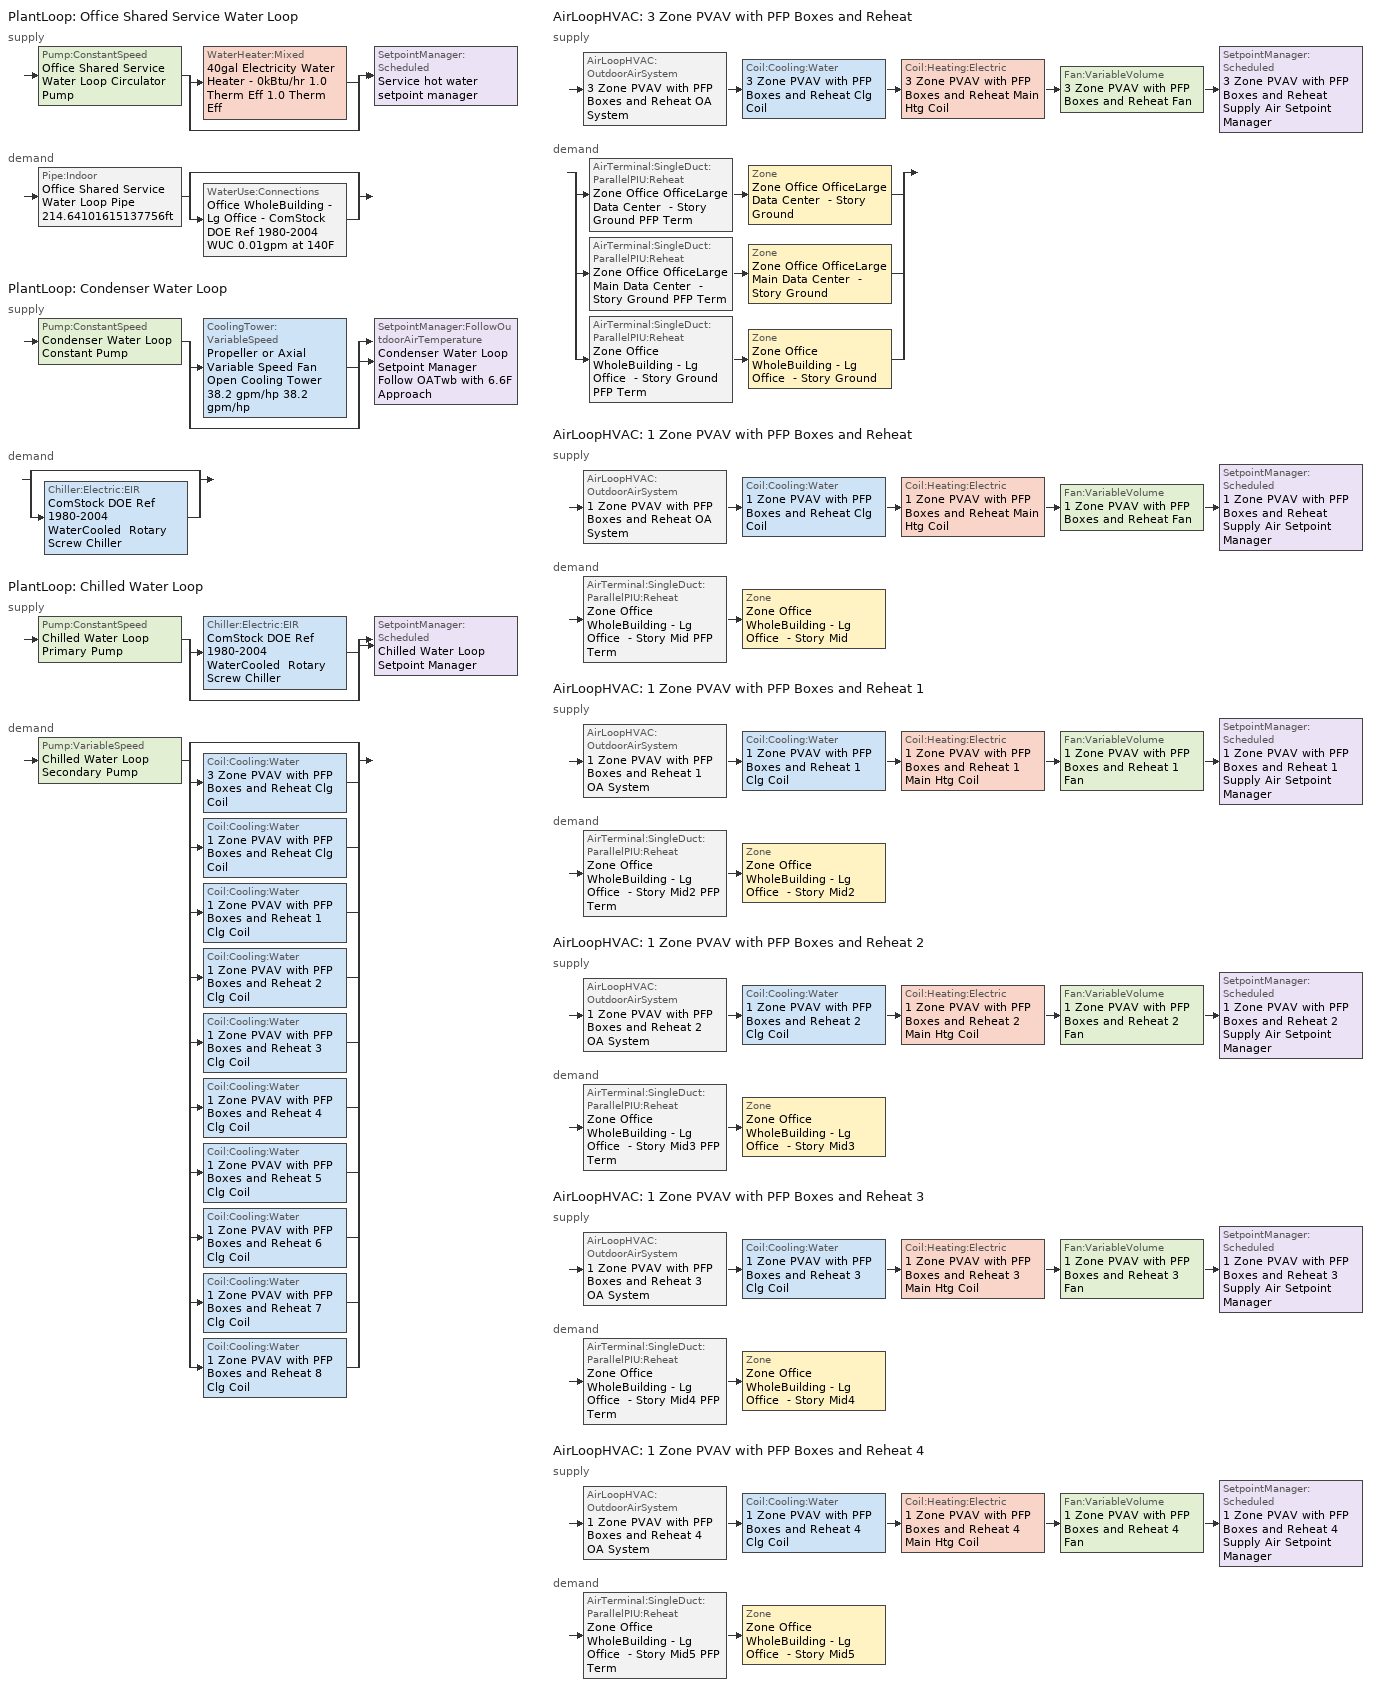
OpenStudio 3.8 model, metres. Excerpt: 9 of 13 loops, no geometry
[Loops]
PlantLoop 'Office Shared Service Water Loop'
 supply: Pump:ConstantSpeed 'Office Shared Service Water Loop Circulator Pump' > split
  | WaterHeater:Mixed '40gal Electricity Water Heater - 0kBtu/hr 1.0 Therm Eff 1.0 Therm Eff'
  | bypass
  join > SetpointManager:Scheduled 'Service hot water setpoint manager'
 demand: Pipe:Indoor 'Office Shared Service Water Loop Pipe 214.64101615137756ft' > split
  | bypass
  | WaterUse:Connections 'Office WholeBuilding - Lg Office - ComStock DOE Ref 1980-2004 WUC 0.01gpm at 140F'
PlantLoop 'Condenser Water Loop'
 supply: Pump:ConstantSpeed 'Condenser Water Loop Constant Pump' > split
  | CoolingTower:VariableSpeed 'Propeller or Axial Variable Speed Fan Open Cooling Tower 38.2 gpm/hp 38.2 gpm/hp'
  | bypass
  join > SetpointManager:FollowOutdoorAirTemperature 'Condenser Water Loop Setpoint Manager Follow OATwb with 6.6F Approach'
 demand: split
  | bypass
  | Chiller:Electric:EIR 'ComStock DOE Ref 1980-2004 WaterCooled  Rotary Screw Chiller 0 15tons 0.9kW/ton 16tons 0.8kW/ton'
PlantLoop 'Chilled Water Loop'
 supply: Pump:ConstantSpeed 'Chilled Water Loop Primary Pump' > split
  | Chiller:Electric:EIR 'ComStock DOE Ref 1980-2004 WaterCooled  Rotary Screw Chiller 0 15tons 0.9kW/ton 16tons 0.8kW/ton'
  | bypass
  join > SetpointManager:Scheduled 'Chilled Water Loop Setpoint Manager'
 demand: Pump:VariableSpeed 'Chilled Water Loop Secondary Pump' > split
  | bypass
  | Coil:Cooling:Water '3 Zone PVAV with PFP Boxes and Reheat Clg Coil'
  | Coil:Cooling:Water '1 Zone PVAV with PFP Boxes and Reheat Clg Coil'
  | Coil:Cooling:Water '1 Zone PVAV with PFP Boxes and Reheat 1 Clg Coil'
  | Coil:Cooling:Water '1 Zone PVAV with PFP Boxes and Reheat 2 Clg Coil'
  | Coil:Cooling:Water '1 Zone PVAV with PFP Boxes and Reheat 3 Clg Coil'
  | Coil:Cooling:Water '1 Zone PVAV with PFP Boxes and Reheat 4 Clg Coil'
  | Coil:Cooling:Water '1 Zone PVAV with PFP Boxes and Reheat 5 Clg Coil'
  | Coil:Cooling:Water '1 Zone PVAV with PFP Boxes and Reheat 6 Clg Coil'
  | Coil:Cooling:Water '1 Zone PVAV with PFP Boxes and Reheat 7 Clg Coil'
  | Coil:Cooling:Water '1 Zone PVAV with PFP Boxes and Reheat 8 Clg Coil'
AirLoopHVAC '3 Zone PVAV with PFP Boxes and Reheat'
 supply: AirLoopHVAC:OutdoorAirSystem '3 Zone PVAV with PFP Boxes and Reheat OA System' > Coil:Cooling:Water '3 Zone PVAV with PFP Boxes and Reheat Clg Coil' > Coil:Heating:Electric '3 Zone PVAV with PFP Boxes and Reheat Main Htg Coil' > Fan:VariableVolume '3 Zone PVAV with PFP Boxes and Reheat Fan' > SetpointManager:Scheduled '3 Zone PVAV with PFP Boxes and Reheat Supply Air Setpoint Manager'
 demand: split
  | AirTerminal:SingleDuct:ParallelPIU:Reheat 'Zone Office OfficeLarge Data Center  - Story Ground PFP Term' > Zone 'Zone Office OfficeLarge Data Center  - Story Ground'
  | AirTerminal:SingleDuct:ParallelPIU:Reheat 'Zone Office OfficeLarge Main Data Center  - Story Ground PFP Term' > Zone 'Zone Office OfficeLarge Main Data Center  - Story Ground'
  | AirTerminal:SingleDuct:ParallelPIU:Reheat 'Zone Office WholeBuilding - Lg Office  - Story Ground PFP Term' > Zone 'Zone Office WholeBuilding - Lg Office  - Story Ground'
AirLoopHVAC '1 Zone PVAV with PFP Boxes and Reheat'
 supply: AirLoopHVAC:OutdoorAirSystem '1 Zone PVAV with PFP Boxes and Reheat OA System' > Coil:Cooling:Water '1 Zone PVAV with PFP Boxes and Reheat Clg Coil' > Coil:Heating:Electric '1 Zone PVAV with PFP Boxes and Reheat Main Htg Coil' > Fan:VariableVolume '1 Zone PVAV with PFP Boxes and Reheat Fan' > SetpointManager:Scheduled '1 Zone PVAV with PFP Boxes and Reheat Supply Air Setpoint Manager'
 demand: AirTerminal:SingleDuct:ParallelPIU:Reheat 'Zone Office WholeBuilding - Lg Office  - Story Mid PFP Term' > Zone 'Zone Office WholeBuilding - Lg Office  - Story Mid'
AirLoopHVAC '1 Zone PVAV with PFP Boxes and Reheat 1'
 supply: AirLoopHVAC:OutdoorAirSystem '1 Zone PVAV with PFP Boxes and Reheat 1 OA System' > Coil:Cooling:Water '1 Zone PVAV with PFP Boxes and Reheat 1 Clg Coil' > Coil:Heating:Electric '1 Zone PVAV with PFP Boxes and Reheat 1 Main Htg Coil' > Fan:VariableVolume '1 Zone PVAV with PFP Boxes and Reheat 1 Fan' > SetpointManager:Scheduled '1 Zone PVAV with PFP Boxes and Reheat 1 Supply Air Setpoint Manager'
 demand: AirTerminal:SingleDuct:ParallelPIU:Reheat 'Zone Office WholeBuilding - Lg Office  - Story Mid2 PFP Term' > Zone 'Zone Office WholeBuilding - Lg Office  - Story Mid2'
AirLoopHVAC '1 Zone PVAV with PFP Boxes and Reheat 2'
 supply: AirLoopHVAC:OutdoorAirSystem '1 Zone PVAV with PFP Boxes and Reheat 2 OA System' > Coil:Cooling:Water '1 Zone PVAV with PFP Boxes and Reheat 2 Clg Coil' > Coil:Heating:Electric '1 Zone PVAV with PFP Boxes and Reheat 2 Main Htg Coil' > Fan:VariableVolume '1 Zone PVAV with PFP Boxes and Reheat 2 Fan' > SetpointManager:Scheduled '1 Zone PVAV with PFP Boxes and Reheat 2 Supply Air Setpoint Manager'
 demand: AirTerminal:SingleDuct:ParallelPIU:Reheat 'Zone Office WholeBuilding - Lg Office  - Story Mid3 PFP Term' > Zone 'Zone Office WholeBuilding - Lg Office  - Story Mid3'
AirLoopHVAC '1 Zone PVAV with PFP Boxes and Reheat 3'
 supply: AirLoopHVAC:OutdoorAirSystem '1 Zone PVAV with PFP Boxes and Reheat 3 OA System' > Coil:Cooling:Water '1 Zone PVAV with PFP Boxes and Reheat 3 Clg Coil' > Coil:Heating:Electric '1 Zone PVAV with PFP Boxes and Reheat 3 Main Htg Coil' > Fan:VariableVolume '1 Zone PVAV with PFP Boxes and Reheat 3 Fan' > SetpointManager:Scheduled '1 Zone PVAV with PFP Boxes and Reheat 3 Supply Air Setpoint Manager'
 demand: AirTerminal:SingleDuct:ParallelPIU:Reheat 'Zone Office WholeBuilding - Lg Office  - Story Mid4 PFP Term' > Zone 'Zone Office WholeBuilding - Lg Office  - Story Mid4'
AirLoopHVAC '1 Zone PVAV with PFP Boxes and Reheat 4'
 supply: AirLoopHVAC:OutdoorAirSystem '1 Zone PVAV with PFP Boxes and Reheat 4 OA System' > Coil:Cooling:Water '1 Zone PVAV with PFP Boxes and Reheat 4 Clg Coil' > Coil:Heating:Electric '1 Zone PVAV with PFP Boxes and Reheat 4 Main Htg Coil' > Fan:VariableVolume '1 Zone PVAV with PFP Boxes and Reheat 4 Fan' > SetpointManager:Scheduled '1 Zone PVAV with PFP Boxes and Reheat 4 Supply Air Setpoint Manager'
 demand: AirTerminal:SingleDuct:ParallelPIU:Reheat 'Zone Office WholeBuilding - Lg Office  - Story Mid5 PFP Term' > Zone 'Zone Office WholeBuilding - Lg Office  - Story Mid5'
[SizingPeriod:DesignDay] Barometric Pressure {Pa}=99654; Wind Speed {m/s}=2.8; Wind Direction {deg}=170; Rain Indicator=No; Snow Indicator=No; Day of Month=21; Day Type=SummerDesignDay; Daylight Saving Time Indicator=No; Humidity Condition Type=Wetbulb; Dry-Bulb Temperature Range Modifier Type=DefaultMultipliers; Solar Model Indicator=ASHRAETau
Name | Maximum Dry-Bulb Temperature {C} | Daily Dry-Bulb Temperature Range {deltaC} | Month | Wetbulb or DewPoint at Maximum Dry-Bulb {C} | ASHRAE Clear Sky Optical Depth for Beam Irradiance | ASHRAE Clear Sky Optical Depth for Diffuse Irradiance
Centreville October .4% Condns DB=>MCWB 1 | 30.7 | 12 | 10 | 21.9 | 0.363 | 2.511
Centreville September .4% Condns DB=>MCWB 1 | 33.9 | 10.4 | 9 | 23.7 | 0.393 | 2.421
[Construction]
Copper pipe 0.75in type L with 0.5in fiberglass batt: Fiberglass batt 0.5in, Copper pipe 0.75in type L
[Material] Roughness=Smooth; Thermal Absorptance=0.9; Solar Absorptance=0.7; Visible Absorptance=0.7
Name | Thickness {m} | Conductivity {W/m-K} | Density {kg/m3} | Specific Heat {J/kg-K}
Copper pipe 0.75in type L | 0.001143 | 386 | 8906.27 | 385.1856
Fiberglass batt 0.5in | 0.0127 | 0.0663448 | 11.2129 | 837.36
[Sizing:Zone] Zone Cooling Design Supply Air Temperature Input Method=SupplyAirTemperature; Zone Cooling Design Supply Air Temperature {C}=12.7778; Zone Cooling Design Supply Air Temperature Difference {deltaC}=11.11; Zone Heating Design Supply Air Temperature Input Method=SupplyAirTemperature; Zone Heating Design Supply Air Temperature {C}=40; Zone Heating Design Supply Air Temperature Difference {deltaC}=11.11; Zone Cooling Design Supply Air Humidity Ratio {kg-H2O/kg-air}=0.0085; Zone Heating Design Supply Air Humidity Ratio {kg-H2O/kg-air}=0.008; Cooling Design Air Flow Method=DesignDay; Heating Design Air Flow Method=DesignDay; Account for Dedicated Outdoor Air System=No; Dedicated Outdoor Air System Control Strategy=NeutralSupplyAir; Dedicated Outdoor Air Low Setpoint Temperature for Design {C}=autosize; Dedicated Outdoor Air High Setpoint Temperature for Design {C}=autosize; Zone Load Sizing Method=Sensible Load Only No Latent Load; Zone Latent Cooling Design Supply Air Humidity Ratio Input Method=HumidityRatioDifference; Zone Cooling Design Supply Air Humidity Ratio Difference {kgWater/kgDryAir}=0.005; Zone Latent Heating Design Supply Air Humidity Ratio Input Method=HumidityRatioDifference; Zone Humidification Design Supply Air Humidity Ratio Difference {kgWater/kgDryAir}=0.005
Zone Office WholeBuilding - Lg Office  - Story Ground; Zone Office OfficeLarge Data Center  - Story Ground; Zone Office OfficeLarge Main Data Center  - Story Ground; Zone Office WholeBuilding - Lg Office  - Story Mid; Zone Office WholeBuilding - Lg Office  - Story Mid2; Zone Office WholeBuilding - Lg Office  - Story Mid3; Zone Office WholeBuilding - Lg Office  - Story Mid4; Zone Office WholeBuilding - Lg Office  - Story Mid5
[Zone equipment]
Zone Office WholeBuilding - Lg Office  - Story Ground: Zone Office WholeBuilding - Lg Office  - Story Ground PFP Term
Zone Office OfficeLarge Data Center  - Story Ground: Zone Office OfficeLarge Data Center  - Story Ground PFP Term
Zone Office OfficeLarge Main Data Center  - Story Ground: Zone Office OfficeLarge Main Data Center  - Story Ground PFP Term
Zone Office WholeBuilding - Lg Office  - Story Mid: Zone Office WholeBuilding - Lg Office  - Story Mid PFP Term
Zone Office WholeBuilding - Lg Office  - Story Mid2: Zone Office WholeBuilding - Lg Office  - Story Mid2 PFP Term
Zone Office WholeBuilding - Lg Office  - Story Mid3: Zone Office WholeBuilding - Lg Office  - Story Mid3 PFP Term
Zone Office WholeBuilding - Lg Office  - Story Mid4: Zone Office WholeBuilding - Lg Office  - Story Mid4 PFP Term
Zone Office WholeBuilding - Lg Office  - Story Mid5: Zone Office WholeBuilding - Lg Office  - Story Mid5 PFP Term
[WaterUse:Connections]
Office WholeBuilding - Lg Office - ComStock DOE Ref 1980-2004 WUC 0.01gpm at 140F: Drain Water Heat Exchanger Type=None; Drain Water Heat Exchanger Destination=Plant; Water Use Equipment Name 1=Office WholeBuilding - Lg Office - ComStock DOE Ref 1980-2004 Service Water Use 0.01gpm at 140F
[WaterUse:Equipment:Definition]
Office WholeBuilding - Lg Office - ComStock DOE Ref 1980-2004 Service Water Use Def 0.01gpm: Peak Flow Rate {m3/s}=3.93655e-07; Target Temperature Schedule=Mixed Water At Faucet Temp - 140F; Sensible Fraction Schedule=Fraction Sensible - 0.2; Latent Fraction Schedule=Fraction Latent - 0.05
[WaterUse:Equipment]
Office WholeBuilding - Lg Office - ComStock DOE Ref 1980-2004 Service Water Use 0.01gpm at 140F: Water Use Equipment Definition=Office WholeBuilding - Lg Office - ComStock DOE Ref 1980-2004 Service Water Use Def 0.01gpm; Flow Rate Fraction Schedule=OfficeLarge BLDG_SWH_SCH
[PlantLoop] Glycol Concentration=0; Load Distribution Scheme=Optimal
Name | Maximum Loop Temperature {C} | Minimum Loop Temperature {C} | Maximum Loop Flow Rate {m3/s} | Plant Loop Volume {m3} | Common Pipe Simulation
Office Shared Service Water Loop | 60 | 10 | 3.93655e-07 | 4.72386e-05
Condenser Water Loop | 80 | 5 | 0.00331588 | 0.397905
Chilled Water Loop | 40 | 1 | 0.00232663 | 0.279196 | CommonPipe
[Sizing:Plant]
Name | Loop Type | Design Loop Exit Temperature {C} | Loop Design Temperature Difference {deltaC} | Sizing Option | Zone Timesteps in Averaging Window | Coincident Sizing Factor Mode
Office Shared Service Water Loop | Heating | 60 | 5 | NonCoincident | 1 | None
Condenser Water Loop | Condenser | 29.4444 | 5.55556 | Coincident | 6 | GlobalCoolingSizingFactor
Chilled Water Loop | Cooling | 6.66667 | 5.61111 | NonCoincident | 1 | None
[SetpointManager:Scheduled] Control Variable=Temperature
Name | Schedule | Setpoint Node or NodeList
Service hot water setpoint manager | Service Water Loop Temp - 140F | Office Shared Service Water Loop Supply Outlet Node
Chilled Water Loop Setpoint Manager | Chilled Water Loop Temp - 44F | Chilled Water Loop Supply Outlet Node
3 Zone PVAV with PFP Boxes and Reheat Supply Air Setpoint Manager | Supply Air Temp - 55.0F | 3 Zone PVAV with PFP Boxes and Reheat Supply Outlet Node
1 Zone PVAV with PFP Boxes and Reheat Supply Air Setpoint Manager | Supply Air Temp - 55.0F | 1 Zone PVAV with PFP Boxes and Reheat Supply Outlet Node
1 Zone PVAV with PFP Boxes and Reheat 1 Supply Air Setpoint Manager | Supply Air Temp - 55.0F | 1 Zone PVAV with PFP Boxes and Reheat 1 Supply Outlet Node
1 Zone PVAV with PFP Boxes and Reheat 2 Supply Air Setpoint Manager | Supply Air Temp - 55.0F | 1 Zone PVAV with PFP Boxes and Reheat 2 Supply Outlet Node
1 Zone PVAV with PFP Boxes and Reheat 3 Supply Air Setpoint Manager | Supply Air Temp - 55.0F | 1 Zone PVAV with PFP Boxes and Reheat 3 Supply Outlet Node
1 Zone PVAV with PFP Boxes and Reheat 4 Supply Air Setpoint Manager | Supply Air Temp - 55.0F | 1 Zone PVAV with PFP Boxes and Reheat 4 Supply Outlet Node
[Pump:ConstantSpeed] Motor Efficiency=0.825; Fraction of Motor Inefficiencies to Fluid Stream=0; Pump Control Type=Intermittent; Design Power Sizing Method=PowerPerFlowPerPressure; Design Electric Power per Unit Flow Rate {W/(m3/s)}=348701.1; Design Shaft Power per Unit Flow Rate per Unit Head {W-s/m3-Pa}=1.28205
Name | Rated Flow Rate {m3/s} | Rated Pump Head {Pa} | Rated Power Consumption {W}
Office Shared Service Water Loop Circulator Pump | 3.93655e-07 | 29890.7 | 0.0182853
Condenser Water Loop Constant Pump | 0.00331588 | 148557 | 765.494
Chilled Water Loop Primary Pump | 0.00232663 | 44836 | 162.108
[WaterHeater:Mixed]
40gal Electricity Water Heater - 0kBtu/hr 1.0 Therm Eff 1.0 Therm Eff: Tank Volume {m3}=0.151416; Setpoint Temperature Schedule=Service Water Loop Temp - 140F; Deadband Temperature Difference {deltaC}=2; Maximum Temperature Limit {C}=60; Heater Control Type=Cycle; Heater Maximum Capacity {W}=65.6663; Heater Fuel Type=Electricity; Heater Thermal Efficiency=1; Off Cycle Parasitic Fuel Consumption Rate {W}=0; Off Cycle Parasitic Fuel Type=Electricity; Off Cycle Parasitic Heat Fraction to Tank=0; On Cycle Parasitic Fuel Consumption Rate {W}=0; On Cycle Parasitic Fuel Type=Electricity; On Cycle Parasitic Heat Fraction to Tank=0; Ambient Temperature Indicator=Schedule; Ambient Temperature Schedule=Water Heater Ambient Temp Schedule - 70.0f; Off Cycle Loss Coefficient to Ambient Temperature {W/K}=1.87331; On Cycle Loss Coefficient to Ambient Temperature {W/K}=1.87331; Use Side Effectiveness=1; Source Side Effectiveness=1; Use Side Design Flow Rate {m3/s}=autosize; Source Side Design Flow Rate {m3/s}=autosize; Indirect Water Heating Recovery Time {hr}=1.5; Source Side Flow Control Mode=IndirectHeatPrimarySetpoint
[WaterHeater:Sizing]
40gal Electricity Water Heater - 0kBtu/hr 1.0 Therm Eff 1.0 Therm Eff: Design Mode=PeakDraw; Time Storage Can Meet Peak Draw {hr}=0.538503; Time for Tank Recovery {hr}=0; Nominal Tank Volume for Autosizing Plant Connections {m3}=1
[Pipe:Indoor]
Office Shared Service Water Loop Pipe 214.64101615137756ft: Construction=Copper pipe 0.75in type L with 0.5in fiberglass batt; Environment Type=Schedule; Ambient Temperature Schedule=Office Shared Service Water Loop Piping Air Temp - 70F; Ambient Air Velocity Schedule=Office Shared Service Water Loop Piping Air Velocity - 0.67mph; Pipe Inside Diameter {m}=0.019939; Pipe Length {m}=65.4226
[SetpointManager:FollowOutdoorAirTemperature]
Condenser Water Loop Setpoint Manager Follow OATwb with 6.6F Approach: Control Variable=Temperature; Reference Temperature Type=OutdoorAirWetBulb; Offset Temperature Difference {deltaC}=3.64444; Maximum Setpoint Temperature {C}=29.4444; Minimum Setpoint Temperature {C}=21.1111; Setpoint Node or NodeList=Condenser Water Loop Supply Outlet Node
[CoolingTower:VariableSpeed]
Propeller or Axial Variable Speed Fan Open Cooling Tower 38.2 gpm/hp 38.2 gpm/hp: Model Type=CoolToolsCrossFlow; Design Inlet Air Wet-Bulb Temperature {C}=25.8; Design Approach Temperature {deltaC}=3.64444; Design Range Temperature {deltaC}=5.55556; Design Water Flow Rate {m3/s}=0.00331588; Design Air Flow Rate {m3/s}=3.10272; Design Fan Power {W}=1159.59; Fan Power Ratio Function of Air Flow Rate Ratio Curve=VSD-TWR-FAN-FPLR; Minimum Air Flow Rate Ratio=0.2; Fraction of Tower Capacity in Free Convection Regime=0.125; Basin Heater Capacity {W/K}=0; Basin Heater Setpoint Temperature {C}=2; Evaporation Loss Mode=SaturatedExit; Evaporation Loss Factor {percent/K}=0.2; Drift Loss Percent {percent}=0.008; Blowdown Calculation Mode=ConcentrationRatio; Blowdown Concentration Ratio=3; Number of Cells=1; Sizing Factor=1
[Pump:VariableSpeed]
Chilled Water Loop Secondary Pump: Rated Flow Rate {m3/s}=0.00232663; Rated Pump Head {Pa}=134508; Rated Power Consumption {W}=486.325; Motor Efficiency=0.825; Fraction of Motor Inefficiencies to Fluid Stream=0; Coefficient 1 of the Part Load Performance Curve=0; Coefficient 2 of the Part Load Performance Curve=0.5726; Coefficient 3 of the Part Load Performance Curve=-0.301; Coefficient 4 of the Part Load Performance Curve=0.7347; Pump Control Type=Intermittent; Skin Loss Radiative Fraction=0.5; Design Power Sizing Method=PowerPerFlowPerPressure; Design Electric Power per Unit Flow Rate {W/(m3/s)}=348701.1; Design Shaft Power per Unit Flow Rate per Unit Head {W-s/m3-Pa}=1.28205; Design Minimum Flow Rate Fraction=0
[Chiller:Electric:EIR]
ComStock DOE Ref 1980-2004 WaterCooled  Rotary Screw Chiller 0 15tons 0.9kW/ton 16tons 0.8kW/ton: Reference Capacity {W}=54798.3; Reference COP {W/W}=4.50897; Reference Leaving Chilled Water Temperature {C}=6.66667; Reference Entering Condenser Fluid Temperature {C}=35; Reference Chilled Water Flow Rate {m3/s}=0.00232663; Reference Condenser Fluid Flow Rate {m3/s}=0.00288337; Cooling Capacity Function of Temperature Curve=WaterCooled_PositiveDisplacement_Chiller_LT150_2010_PathA_CAPFT; Electric Input to Cooling Output Ratio Function of Temperature Curve=WaterCooled_PositiveDisplacement_Chiller_LT150_2010_PathA_EIRFT; Electric Input to Cooling Output Ratio Function of Part Load Ratio Curve=ChlrWtrPosDispPathAAllEIRRatio_fQRatio; Minimum Part Load Ratio=0.15; Maximum Part Load Ratio=1; Optimum Part Load Ratio=1; Minimum Unloading Ratio=0.25; Condenser Type=WaterCooled; Leaving Chilled Water Lower Temperature Limit {C}=2.22222; Chiller Flow Mode=ConstantFlow; Design Heat Recovery Water Flow Rate {m3/s}=Autosize; Sizing Factor=1; Basin Heater Capacity {W/K}=0; Basin Heater Setpoint Temperature {C}=10; Condenser Heat Recovery Relative Capacity Fraction=1
[AirLoopHVAC] Design Return Air Flow Fraction of Supply Air Flow=1
Name | Availability Schedule | Design Supply Air Flow Rate {m3/s}
3 Zone PVAV with PFP Boxes and Reheat | 3 Zone PVAV with PFP Boxes and Reheat_constant_night_fan_schedule | 0.405985
1 Zone PVAV with PFP Boxes and Reheat | 1 Zone PVAV with PFP Boxes and Reheat_constant_night_fan_schedule | 0.29687
1 Zone PVAV with PFP Boxes and Reheat 1 | 1 Zone PVAV with PFP Boxes and Reheat 1_constant_night_fan_schedule | 0.296806
1 Zone PVAV with PFP Boxes and Reheat 2 | 1 Zone PVAV with PFP Boxes and Reheat 2_constant_night_fan_schedule | 0.297068
1 Zone PVAV with PFP Boxes and Reheat 3 | 1 Zone PVAV with PFP Boxes and Reheat 3_constant_night_fan_schedule | 0.297474
1 Zone PVAV with PFP Boxes and Reheat 4 | 1 Zone PVAV with PFP Boxes and Reheat 4_constant_night_fan_schedule | 0.297956
[Sizing:System] Type of Load to Size On=Sensible; Central Heating Maximum System Air Flow Ratio=0.3; Preheat Design Temperature {C}=7.22222; Preheat Design Humidity Ratio {kg-H2O/kg-Air}=0.008; Precool Design Temperature {C}=12.7778; Precool Design Humidity Ratio {kg-H2O/kg-Air}=0.008; Central Cooling Design Supply Air Temperature {C}=12.7778; Central Heating Design Supply Air Temperature {C}=12.7778; Sizing Option=Coincident; 100% Outdoor Air in Cooling=No; 100% Outdoor Air in Heating=No; Central Cooling Design Supply Air Humidity Ratio {kg-H2O/kg-Air}=0.0085; Central Heating Design Supply Air Humidity Ratio {kg-H2O/kg-Air}=0.008; Cooling Design Air Flow Method=DesignDay; Heating Design Air Flow Method=DesignDay; System Outdoor Air Method=ZoneSum; Zone Maximum Outdoor Air Fraction=1; Cooling Supply Air Flow Rate Per Floor Area {m3/s-m2}=0.00996765; Cooling Fraction of Autosized Cooling Supply Air Flow Rate=1; Cooling Supply Air Flow Rate Per Unit Cooling Capacity {m3/s-W}=3.94755e-05; Heating Supply Air Flow Rate Per Floor Area {m3/s-m2}=0.00996765; Heating Fraction of Autosized Heating Supply Air Flow Rate=1; Heating Fraction of Autosized Cooling Supply Air Flow Rate=1; Heating Supply Air Flow Rate Per Unit Heating Capacity {m3/s-W}=3.15882e-05; Cooling Design Capacity Method=CoolingDesignCapacity; Cooling Design Capacity Per Floor Area {W/m2}=234.7; Fraction of Autosized Cooling Design Capacity=1; Heating Design Capacity Method=HeatingDesignCapacity; Heating Design Capacity {W}=0; Heating Design Capacity Per Floor Area {W/m2}=157; Fraction of Autosized Heating Design Capacity=1; Central Cooling Capacity Control Method=OnOff; Occupant Diversity=1
Name | Design Outdoor Air Flow Rate {m3/s} | Cooling Design Capacity {W}
3 Zone PVAV with PFP Boxes and Reheat | 0.405985 | 6099.9
1 Zone PVAV with PFP Boxes and Reheat | 0.29687 | 3915.61
1 Zone PVAV with PFP Boxes and Reheat 1 | 0.296806 | 3914.67
1 Zone PVAV with PFP Boxes and Reheat 2 | 0.297068 | 3917.85
1 Zone PVAV with PFP Boxes and Reheat 3 | 0.297474 | 3922.85
1 Zone PVAV with PFP Boxes and Reheat 4 | 0.297956 | 3928.81
[Fan:VariableVolume] Availability Schedule=Always On Discrete; Fan Total Efficiency=0.53625; Pressure Rise {Pa}=996.356; Fan Power Minimum Flow Rate Input Method=Fraction; Fan Power Minimum Air Flow Rate {m3/s}=0; Motor Efficiency=0.825; Motor In Airstream Fraction=1; Fan Power Coefficient 5=0
Name | Maximum Flow Rate {m3/s} | Fan Power Minimum Flow Fraction | Fan Power Coefficient 1 | Fan Power Coefficient 2 | Fan Power Coefficient 3 | Fan Power Coefficient 4
3 Zone PVAV with PFP Boxes and Reheat Fan | 0.405985 | 0.25 | 0.189848 | 0.31447 | 0.495682 | 0
1 Zone PVAV with PFP Boxes and Reheat Fan | 0.29687 | 0.1 | 0.027828 | 0.026583 | -0.087069 | 1.03092
1 Zone PVAV with PFP Boxes and Reheat 1 Fan | 0.296806 | 0.1 | 0.027828 | 0.026583 | -0.087069 | 1.03092
1 Zone PVAV with PFP Boxes and Reheat 2 Fan | 0.297068 | 0.1 | 0.027828 | 0.026583 | -0.087069 | 1.03092
1 Zone PVAV with PFP Boxes and Reheat 3 Fan | 0.297474 | 0.1 | 0.027828 | 0.026583 | -0.087069 | 1.03092
1 Zone PVAV with PFP Boxes and Reheat 4 Fan | 0.297956 | 0.1 | 0.027828 | 0.026583 | -0.087069 | 1.03092
[Coil:Heating:Electric] Availability Schedule=Always On Discrete; Efficiency=1
Name | Nominal Capacity {W}
3 Zone PVAV with PFP Boxes and Reheat Main Htg Coil | 1852.29
Zone Office OfficeLarge Data Center  - Story Ground Electric Reheat Coil; Zone Office OfficeLarge Main Data Center  - Story Ground Electric Reheat Coil | 0
Zone Office WholeBuilding - Lg Office  - Story Ground Electric Reheat Coil | 5783.51
1 Zone PVAV with PFP Boxes and Reheat Main Htg Coil | 1354.46
Zone Office WholeBuilding - Lg Office  - Story Mid Electric Reheat Coil | 8439.28
1 Zone PVAV with PFP Boxes and Reheat 1 Main Htg Coil | 1354.17
Zone Office WholeBuilding - Lg Office  - Story Mid2 Electric Reheat Coil | 8437.87
1 Zone PVAV with PFP Boxes and Reheat 2 Main Htg Coil | 1355.36
Zone Office WholeBuilding - Lg Office  - Story Mid3 Electric Reheat Coil | 8445.14
1 Zone PVAV with PFP Boxes and Reheat 3 Main Htg Coil | 1357.21
Zone Office WholeBuilding - Lg Office  - Story Mid4 Electric Reheat Coil | 8456.27
1 Zone PVAV with PFP Boxes and Reheat 4 Main Htg Coil | 1359.41
Zone Office WholeBuilding - Lg Office  - Story Mid5 Electric Reheat Coil | 8469.4
[Coil:Cooling:Water] Availability Schedule=Always On Discrete; Design Inlet Water Temperature {C}=6.66667; Design Outlet Air Humidity Ratio {kg-H2O/kg-air}=0.0085; Heat Exchanger Configuration=CrossFlow
Name | Design Water Flow Rate {m3/s} | Design Air Flow Rate {m3/s} | Design Inlet Air Temperature {C} | Design Outlet Air Temperature {C} | Design Inlet Air Humidity Ratio {kg-H2O/kg-air}
3 Zone PVAV with PFP Boxes and Reheat Clg Coil | 0.000311391 | 0.405985 | 25.408 | 11.2417 | 0.0088112
1 Zone PVAV with PFP Boxes and Reheat Clg Coil | 0.000214661 | 0.29687 | 23.8596 | 11.2425 | 0.00908965
1 Zone PVAV with PFP Boxes and Reheat 1 Clg Coil | 0.000216372 | 0.296806 | 23.8593 | 11.2426 | 0.00913606
1 Zone PVAV with PFP Boxes and Reheat 2 Clg Coil | 0.000218034 | 0.297068 | 23.8585 | 11.2427 | 0.00917511
1 Zone PVAV with PFP Boxes and Reheat 3 Clg Coil | 0.000219628 | 0.297474 | 23.8575 | 11.2428 | 0.00920958
1 Zone PVAV with PFP Boxes and Reheat 4 Clg Coil | 0.000221157 | 0.297956 | 23.8564 | 11.2429 | 0.00924083
1 Zone PVAV with PFP Boxes and Reheat 5 Clg Coil | 0.000222626 | 0.298479 | 23.8553 | 11.243 | 0.00926961
1 Zone PVAV with PFP Boxes and Reheat 6 Clg Coil | 0.00022404 | 0.299025 | 23.8541 | 11.2431 | 0.00929642
1 Zone PVAV with PFP Boxes and Reheat 7 Clg Coil | 0.000225404 | 0.299581 | 23.8529 | 11.2431 | 0.00932162
1 Zone PVAV with PFP Boxes and Reheat 8 Clg Coil | 0.000253317 | 0.33441 | 23.8152 | 11.2433 | 0.00937671
[Controller:WaterCoil] Action=Reverse; Controller Convergence Tolerance {deltaC}=0.001; Minimum Actuated Flow {m3/s}=0
Name | Water Coil | Maximum Actuated Flow {m3/s}
3 Zone PVAV with PFP Boxes and Reheat Clg Coil Controller | 3 Zone PVAV with PFP Boxes and Reheat Clg Coil | 0.000311391
1 Zone PVAV with PFP Boxes and Reheat Clg Coil Controller | 1 Zone PVAV with PFP Boxes and Reheat Clg Coil | 0.000214661
1 Zone PVAV with PFP Boxes and Reheat 1 Clg Coil Controller | 1 Zone PVAV with PFP Boxes and Reheat 1 Clg Coil | 0.000216372
1 Zone PVAV with PFP Boxes and Reheat 2 Clg Coil Controller | 1 Zone PVAV with PFP Boxes and Reheat 2 Clg Coil | 0.000218034
1 Zone PVAV with PFP Boxes and Reheat 3 Clg Coil Controller | 1 Zone PVAV with PFP Boxes and Reheat 3 Clg Coil | 0.000219628
1 Zone PVAV with PFP Boxes and Reheat 4 Clg Coil Controller | 1 Zone PVAV with PFP Boxes and Reheat 4 Clg Coil | 0.000221157
1 Zone PVAV with PFP Boxes and Reheat 5 Clg Coil Controller | 1 Zone PVAV with PFP Boxes and Reheat 5 Clg Coil | 0.000222626
1 Zone PVAV with PFP Boxes and Reheat 6 Clg Coil Controller | 1 Zone PVAV with PFP Boxes and Reheat 6 Clg Coil | 0.00022404
1 Zone PVAV with PFP Boxes and Reheat 7 Clg Coil Controller | 1 Zone PVAV with PFP Boxes and Reheat 7 Clg Coil | 0.000225404
1 Zone PVAV with PFP Boxes and Reheat 8 Clg Coil Controller | 1 Zone PVAV with PFP Boxes and Reheat 8 Clg Coil | 0.000253317
[Controller:OutdoorAir] Economizer Control Type=NoEconomizer; Economizer Control Action Type=ModulateFlow; Economizer Maximum Limit Dry-Bulb Temperature {C}=12.7778; Economizer Maximum Limit Enthalpy {J/kg}=64000; Lockout Type=LockoutWithHeating; Minimum Limit Type=FixedMinimum; High Humidity Control=No; Heat Recovery Bypass Control Type=BypassWhenWithinEconomizerLimits; Economizer Operation Staging=InterlockedWithMechanicalCooling
Name | Minimum Outdoor Air Flow Rate {m3/s} | Maximum Outdoor Air Flow Rate {m3/s} | Minimum Outdoor Air Schedule | Controller Mechanical Ventilation
3 Zone PVAV with PFP Boxes and Reheat OA Controller | 0.0104348 | 0.405985 | 3 Zone PVAV with PFP Boxes and Reheat_night_ventcycle_schedule | 3 Zone PVAV with PFP Boxes and Reheat Vent Controller
1 Zone PVAV with PFP Boxes and Reheat OA Controller | 0.0141584 | 0.29687 | 1 Zone PVAV with PFP Boxes and Reheat_night_ventcycle_schedule | 1 Zone PVAV with PFP Boxes and Reheat Vent Controller
1 Zone PVAV with PFP Boxes and Reheat 1 OA Controller | 0.0141584 | 0.296806 | 1 Zone PVAV with PFP Boxes and Reheat 1_night_ventcycle_schedule | 1 Zone PVAV with PFP Boxes and Reheat 1 Vent Controller
1 Zone PVAV with PFP Boxes and Reheat 2 OA Controller | 0.0141584 | 0.297068 | 1 Zone PVAV with PFP Boxes and Reheat 2_night_ventcycle_schedule | 1 Zone PVAV with PFP Boxes and Reheat 2 Vent Controller
1 Zone PVAV with PFP Boxes and Reheat 3 OA Controller | 0.0141584 | 0.297474 | 1 Zone PVAV with PFP Boxes and Reheat 3_night_ventcycle_schedule | 1 Zone PVAV with PFP Boxes and Reheat 3 Vent Controller
1 Zone PVAV with PFP Boxes and Reheat 4 OA Controller | 0.0141584 | 0.297956 | 1 Zone PVAV with PFP Boxes and Reheat 4_night_ventcycle_schedule | 1 Zone PVAV with PFP Boxes and Reheat 4 Vent Controller
[Controller:MechanicalVentilation] Availability Schedule=Always On Discrete; System Outdoor Air Method=ZoneSum
3 Zone PVAV with PFP Boxes and Reheat Vent Controller; 1 Zone PVAV with PFP Boxes and Reheat Vent Controller; 1 Zone PVAV with PFP Boxes and Reheat 1 Vent Controller; 1 Zone PVAV with PFP Boxes and Reheat 2 Vent Controller; 1 Zone PVAV with PFP Boxes and Reheat 3 Vent Controller; 1 Zone PVAV with PFP Boxes and Reheat 4 Vent Controller
[AirLoopHVAC:OutdoorAirSystem]
Name | Controller
3 Zone PVAV with PFP Boxes and Reheat OA System | 3 Zone PVAV with PFP Boxes and Reheat OA Controller
1 Zone PVAV with PFP Boxes and Reheat OA System | 1 Zone PVAV with PFP Boxes and Reheat OA Controller
1 Zone PVAV with PFP Boxes and Reheat 1 OA System | 1 Zone PVAV with PFP Boxes and Reheat 1 OA Controller
1 Zone PVAV with PFP Boxes and Reheat 2 OA System | 1 Zone PVAV with PFP Boxes and Reheat 2 OA Controller
1 Zone PVAV with PFP Boxes and Reheat 3 OA System | 1 Zone PVAV with PFP Boxes and Reheat 3 OA Controller
1 Zone PVAV with PFP Boxes and Reheat 4 OA System | 1 Zone PVAV with PFP Boxes and Reheat 4 OA Controller
[AvailabilityManager:NightCycle] Applicability Schedule=Always On Discrete; Thermostat Tolerance {deltaC}=1; Cycling Run Time {s}=3600
Name | Control Type
Availability Manager Night Cycle 1 | CycleOnAny
Availability Manager Night Cycle 2; Availability Manager Night Cycle 3; Availability Manager Night Cycle 4; Availability Manager Night Cycle 5; Availability Manager Night Cycle 6; Availability Manager Night Cycle 7; Availability Manager Night Cycle 8; Availability Manager Night Cycle 9; Availability Manager Night Cycle 10 | CycleOnAnyCoolingOrHeatingZone
[Fan:ConstantVolume] Fan Total Efficiency=0.4675; Pressure Rise {Pa}=0; Motor Efficiency=0.85; Motor In Airstream Fraction=1
Name | Availability Schedule | Maximum Flow Rate {m3/s}
Zone Office OfficeLarge Data Center  - Story Ground PFP Term Fan | 3 Zone PVAV with PFP Boxes and Reheat_constant_night_fan_schedule | 0.0476411
Zone Office OfficeLarge Main Data Center  - Story Ground PFP Term Fan | 3 Zone PVAV with PFP Boxes and Reheat_constant_night_fan_schedule | 0.155851
Zone Office WholeBuilding - Lg Office  - Story Ground PFP Term Fan | 3 Zone PVAV with PFP Boxes and Reheat_constant_night_fan_schedule | 0.202547
Zone Office WholeBuilding - Lg Office  - Story Mid PFP Term Fan | 1 Zone PVAV with PFP Boxes and Reheat_constant_night_fan_schedule | 0.29687
Zone Office WholeBuilding - Lg Office  - Story Mid2 PFP Term Fan | 1 Zone PVAV with PFP Boxes and Reheat 1_constant_night_fan_schedule | 0.296806
Zone Office WholeBuilding - Lg Office  - Story Mid3 PFP Term Fan | 1 Zone PVAV with PFP Boxes and Reheat 2_constant_night_fan_schedule | 0.297068
Zone Office WholeBuilding - Lg Office  - Story Mid4 PFP Term Fan | 1 Zone PVAV with PFP Boxes and Reheat 3_constant_night_fan_schedule | 0.297474
Zone Office WholeBuilding - Lg Office  - Story Mid5 PFP Term Fan | 1 Zone PVAV with PFP Boxes and Reheat 4_constant_night_fan_schedule | 0.297956
[AirTerminal:SingleDuct:ParallelPIU:Reheat] Availability Schedule=Always On Discrete; Maximum Hot Water or Steam Flow Rate {m3/s}=Autosize; Minimum Hot Water or Steam Flow Rate {m3/s}=0; Convergence Tolerance=0.001
Name | Maximum Primary Air Flow Rate {m3/s} | Maximum Secondary Air Flow Rate {m3/s} | Minimum Primary Air Flow Fraction | Fan On Flow Fraction | Fan | Reheat Coil
Zone Office OfficeLarge Data Center  - Story Ground PFP Term | 0.0476411 | 0.0476411 | 0 | 0 | Zone Office OfficeLarge Data Center  - Story Ground PFP Term Fan | Zone Office OfficeLarge Data Center  - Story Ground Electric Reheat Coil
Zone Office OfficeLarge Main Data Center  - Story Ground PFP Term | 0.155851 | 0.155851 | 0 | 0 | Zone Office OfficeLarge Main Data Center  - Story Ground PFP Term Fan | Zone Office OfficeLarge Main Data Center  - Story Ground Electric Reheat Coil
Zone Office WholeBuilding - Lg Office  - Story Ground PFP Term | 0.202547 | 0.202547 | 0.0515178 | 0.0515178 | Zone Office WholeBuilding - Lg Office  - Story Ground PFP Term Fan | Zone Office WholeBuilding - Lg Office  - Story Ground Electric Reheat Coil
Zone Office WholeBuilding - Lg Office  - Story Mid PFP Term | 0.29687 | 0.29687 | 0.0476923 | 0.0476923 | Zone Office WholeBuilding - Lg Office  - Story Mid PFP Term Fan | Zone Office WholeBuilding - Lg Office  - Story Mid Electric Reheat Coil
Zone Office WholeBuilding - Lg Office  - Story Mid2 PFP Term | 0.296806 | 0.296806 | 0.0477026 | 0.0477026 | Zone Office WholeBuilding - Lg Office  - Story Mid2 PFP Term Fan | Zone Office WholeBuilding - Lg Office  - Story Mid2 Electric Reheat Coil
Zone Office WholeBuilding - Lg Office  - Story Mid3 PFP Term | 0.297068 | 0.297068 | 0.0476606 | 0.0476606 | Zone Office WholeBuilding - Lg Office  - Story Mid3 PFP Term Fan | Zone Office WholeBuilding - Lg Office  - Story Mid3 Electric Reheat Coil
Zone Office WholeBuilding - Lg Office  - Story Mid4 PFP Term | 0.297474 | 0.297474 | 0.0475955 | 0.0475955 | Zone Office WholeBuilding - Lg Office  - Story Mid4 PFP Term Fan | Zone Office WholeBuilding - Lg Office  - Story Mid4 Electric Reheat Coil
Zone Office WholeBuilding - Lg Office  - Story Mid5 PFP Term | 0.297956 | 0.297956 | 0.0475185 | 0.0475185 | Zone Office WholeBuilding - Lg Office  - Story Mid5 PFP Term Fan | Zone Office WholeBuilding - Lg Office  - Story Mid5 Electric Reheat Coil
[Schedule:Ruleset]
OfficeLarge BLDG_SWH_SCH: Default Day Schedule=OfficeLarge BLDG_SWH_SCH Default; Summer Design Day Schedule=OfficeLarge BLDG_SWH_SCH Summer Design Day; Winter Design Day Schedule=OfficeLarge BLDG_SWH_SCH Winter Design Day
Fraction Sensible - 0.2: Default Day Schedule=Fraction Sensible - 0.2 Default
Fraction Latent - 0.05: Default Day Schedule=Fraction Latent - 0.05 Default
Mixed Water At Faucet Temp - 140F: Default Day Schedule=Mixed Water At Faucet Temp - 140F Default
Service Water Loop Temp - 140F: Default Day Schedule=Service Water Loop Temp - 140F Default
Water Heater Ambient Temp Schedule - 70.0f: Default Day Schedule=Water Heater Ambient Temp Schedule - 70.0f Default
Office Shared Service Water Loop Piping Air Temp - 70F: Default Day Schedule=Office Shared Service Water Loop Piping Air Temp - 70F Default
Office Shared Service Water Loop Piping Air Velocity - 0.67mph: Default Day Schedule=Office Shared Service Water Loop Piping Air Velocity - 0.67mph Default
Chilled Water Loop Temp - 44F: Default Day Schedule=Chilled Water Loop Temp - 44F Default
Supply Air Temp - 55.0F: Default Day Schedule=Supply Air Temp - 55.0F Default
[Schedule:Day]
OfficeLarge BLDG_SWH_SCH Default: Average, 3, 45, 0.04, 4, 0, 0.0475, 4, 15, 0.055, 4, 30, 0.0625, 4, 45, 0.07, 5, 0, 0.0625, 5, 15, 0.055, 5, 30, 0.0475, 5, 45, 0.04, 6, 15, 0.04, 19, 45, 0.06, 20, 0, 0.0675, 20, 15, 0.075, 20, 30, 0.0825, 20, 45, 0.09, 21, 0, 0.0825, 21, 15, 0.075, 21, 30, 0.0675, 21, 45, 0.06, 22, 0, 0.055, 22, 15, 0.05, 22, 30, 0.045, 22, 45, 0.04, 24, 0, 0.04
OfficeLarge BLDG_SWH_SCH Summer Design Day: 6, 0, 0, 7, 0, 0.07, 8, 0, 0.19, 9, 0, 0.35, 10, 0, 0.38, 11, 0, 0.39, 12, 0, 0.47, 13, 0, 0.57, 14, 0, 0.54, 15, 0, 0.34, 16, 0, 0.33, 17, 0, 0.44, 18, 0, 0.26, 19, 0, 0.21, 20, 0, 0.15, 21, 0, 0.17, 22, 0, 0.08, 24, 0, 0.05
OfficeLarge BLDG_SWH_SCH SmrDsn|Wkdy Day: Average, 0, 15, 0.025, 0, 30, 0.01875, 0, 45, 0.0125, 1, 0, 0.00625, 1, 15, 0, 6, 15, 0, 6, 30, 0.0175, 6, 45, 0.035, 7, 0, 0.0525, 7, 15, 0.07, 7, 30, 0.1, 7, 45, 0.13, 8, 0, 0.16, 8, 15, 0.19, 8, 30, 0.23, 8, 45, 0.27, 9, 0, 0.31, 9, 15, 0.35, 9, 30, 0.3575, 9, 45, 0.365, 10, 0, 0.3725, 10, 15, 0.38, 10, 30, 0.3825, 10, 45, 0.385, 11, 0, 0.3875, 11, 15, 0.39, 11, 30, 0.416667, 11, 45, 0.443333, 12, 0, 0.47, 12, 15, 0.495, 12, 30, 0.52, 12, 45, 0.545, 13, 0, 0.57, 13, 15, 0.5625, 13, 30, 0.555, 13, 45, 0.5475, 14, 0, 0.54, 14, 15, 0.49, 14, 30, 0.44, 14, 45, 0.39, 15, 0, 0.34, 15, 15, 0.3375, 15, 30, 0.335, 15, 45, 0.3325, 16, 0, 0.33, 16, 15, 0.3575, 16, 30, 0.385, 16, 45, 0.4125, 17, 0, 0.44, 17, 15, 0.38, 17, 30, 0.32, 17, 45, 0.26, 18, 0, 0.2475, 18, 15, 0.235, 18, 30, 0.2225, 18, 45, 0.21, 19, 0, 0.195, 19, 15, 0.18, 19, 30, 0.165, 19, 45, 0.15, 20, 0, 0.155, 20, 15, 0.16, 20, 30, 0.165, 20, 45, 0.17, 21, 0, 0.1475, 21, 15, 0.125, 21, 30, 0.1025, 21, 45, 0.08, 22, 0, 0.0725, 22, 15, 0.065, 22, 30, 0.0575, 22, 45, 0.05, 23, 15, 0.05, 23, 30, 0.04375, 23, 45, 0.0375, 24, 0, 0.03125
OfficeLarge BLDG_SWH_SCH Winter Design Day: 6, 0, 0, 7, 0, 0.07, 8, 0, 0.11, 9, 0, 0.15, 10, 0, 0.21, 11, 0, 0.19, 12, 0, 0.23, 13, 0, 0.2, 14, 0, 0.19, 15, 0, 0.15, 16, 0, 0.13, 17, 0, 0.14, 21, 0, 0.07, 22, 0, 0.09, 24, 0, 0.05
OfficeLarge BLDG_SWH_SCH WntrDsn|Sat Day: Average, 0, 15, 0, 0, 30, 0.0489691, 0, 45, 0.0484536, 1, 0, 0.0479381, 1, 15, 0.0474227, 1, 30, 0.0469072, 1, 45, 0.0463918, 2, 0, 0.0458763, 2, 15, 0.0453608, 2, 30, 0.0448454, 2, 45, 0.0443299, 3, 0, 0.0438144, 3, 15, 0.043299, 3, 30, 0.0427835, 3, 45, 0.09, 4, 0, 0.0417526, 4, 15, 0.0412371, 4, 30, 0.0407216, 4, 45, 0, 5, 0, 0.0175, 5, 15, 0.035, 5, 30, 0.0525, 5, 45, 0.07, 6, 0, 0.08, 6, 15, 0.09, 6, 30, 0.1, 6, 45, 0.11, 7, 0, 0.12, 7, 15, 0.13, 7, 30, 0.14, 7, 45, 0.15, 8, 0, 0.165, 8, 15, 0.18, 8, 30, 0.195, 8, 45, 0.21, 9, 0, 0.208889, 9, 15, 0.207778, 9, 30, 0.206667, 9, 45, 0.205556, 10, 0, 0.204444, 10, 15, 0.203333, 10, 30, 0.202222, 10, 45, 0.201111, 11, 0, 0.2, 11, 15, 0.198889, 11, 30, 0.197778, 11, 45, 0.196667, 12, 0, 0.195556, 12, 15, 0.194444, 12, 30, 0.193333, 12, 45, 0.192222, 13, 0, 0.191111, 13, 15, 0.19, 13, 30, 0.2, 13, 45, 0.21, 14, 0, 0.22, 14, 15, 0.23, 14, 30, 0.2225, 14, 45, 0.215, 15, 0, 0.2075, 15, 15, 0.2, 15, 30, 0.199444, 15, 45, 0.198889, 16, 0, 0.198333, 16, 15, 0.197778, 16, 30, 0.197222, 16, 45, 0.196667, 17, 0, 0.196111, 17, 15, 0.195556, 17, 30, 0.195, 17, 45, 0.194444, 18, 0, 0.193889, 18, 15, 0.193333, 18, 30, 0.192778, 18, 45, 0.192222, 19, 0, 0.191667, 19, 15, 0.191111, 19, 30, 0.190556, 19, 45, 0.19, 20, 0, 0.18, 20, 15, 0.17, 20, 30, 0.16, 20, 45, 0.15, 21, 0, 0.145, 21, 15, 0.14, 21, 30, 0.135, 21, 45, 0.13, 22, 0, 0.1325, 22, 15, 0.135, 22, 30, 0.1375, 22, 45, 0.14, 23, 0, 0.1225, 23, 15, 0.105, 23, 30, 0.0875, 23, 45, 0.07, 24, 0, 0.042268
Fraction Sensible - 0.2 Default: 24, 0, 0.2
Fraction Latent - 0.05 Default: 24, 0, 0.05
Mixed Water At Faucet Temp - 140F Default; Service Water Loop Temp - 140F Default: 24, 0, 60
Water Heater Ambient Temp Schedule - 70.0f Default; Office Shared Service Water Loop Piping Air Temp - 70F Default: 24, 0, 21.1111
Office Shared Service Water Loop Piping Air Velocity - 0.67mph Default: 24, 0, 0.3
Chilled Water Loop Temp - 44F Default: 24, 0, 6.66667
Supply Air Temp - 55.0F Default; autogen Supply Air Temp - 55.0F 0_day_sch; autogen Supply Air Temp - 55.0F 1_day_sch: Average, 24, 0, 12.7778
[Schedule:Rule]
Name | Schedule Ruleset | Rule Order | Day Schedule | Apply Monday | Apply Tuesday | Apply Wednesday | Apply Thursday | Apply Friday | Date Specification Type | Start Month | Start Day | End Month | End Day | Apply Saturday | Apply Sunday | Specific Month 1 | Specific Day 1 | Specific Month 2 | Specific Day 2 | Specific Month 3 | Specific Day 3 | Specific Month 4 | Specific Day 4 | Specific Month 5 | Specific Day 5 | Specific Month 6 | Specific Day 6 | Specific Month 7 | Specific Day 7 | Specific Month 8 | Specific Day 8 | Specific Month 9 | Specific Day 9 | Specific Month 10 | Specific Day 10 | Specific Month 11 | Specific Day 11 | Specific Month 12 | Specific Day 12 | Specific Month 13 | Specific Day 13 | Specific Month 14 | Specific Day 14 | Specific Month 15 | Specific Day 15 | Specific Month 16 | Specific Day 16 | Specific Month 17 | Specific Day 17 | Specific Month 18 | Specific Day 18 | Specific Month 19 | Specific Day 19 | Specific Month 20 | Specific Day 20 | Specific Month 21 | Specific Day 21 | Specific Month 22 | Specific Day 22 | Specific Month 23 | Specific Day 23 | Specific Month 24 | Specific Day 24 | Specific Month 25 | Specific Day 25 | Specific Month 26 | Specific Day 26 | Specific Month 27 | Specific Day 27 | Specific Month 28 | Specific Day 28 | Specific Month 29 | Specific Day 29 | Specific Month 30 | Specific Day 30 | Specific Month 31 | Specific Day 31 | Specific Month 32 | Specific Day 32 | Specific Month 33 | Specific Day 33 | Specific Month 34 | Specific Day 34 | Specific Month 35 | Specific Day 35 | Specific Month 36 | Specific Day 36 | Specific Month 37 | Specific Day 37 | Specific Month 38 | Specific Day 38 | Specific Month 39 | Specific Day 39 | Specific Month 40 | Specific Day 40 | Specific Month 41 | Specific Day 41 | Specific Month 42 | Specific Day 42 | Specific Month 43 | Specific Day 43 | Specific Month 44 | Specific Day 44 | Specific Month 45 | Specific Day 45 | Specific Month 46 | Specific Day 46 | Specific Month 47 | Specific Day 47 | Specific Month 48 | Specific Day 48 | Specific Month 49 | Specific Day 49 | Specific Month 50 | Specific Day 50 | Specific Month 51 | Specific Day 51 | Specific Month 52 | Specific Day 52
Schedule Rule 14 | OfficeLarge BLDG_SWH_SCH | 1 | OfficeLarge BLDG_SWH_SCH SmrDsn|Wkdy Day | Yes | Yes | Yes | Yes | Yes | DateRange | 1 | 1 | 12 | 31
Schedule Rule 15 | OfficeLarge BLDG_SWH_SCH | 0 | OfficeLarge BLDG_SWH_SCH WntrDsn|Sat Day |  |  |  |  |  | DateRange | 1 | 1 | 12 | 31 | Yes
autogen Supply Air Temp - 55.0F 0 | Supply Air Temp - 55.0F | 0 | autogen Supply Air Temp - 55.0F 0_day_sch | Yes | Yes | Yes | Yes | Yes | SpecificDates |  |  |  |  | Yes | Yes | 1 | 6 | 1 | 13 | 1 | 20 | 1 | 27 | 2 | 3 | 2 | 10 | 2 | 17 | 2 | 24 | 3 | 3 | 3 | 10 | 3 | 17 | 3 | 24 | 3 | 31 | 4 | 7 | 4 | 14 | 4 | 21 | 4 | 28 | 5 | 5 | 5 | 12 | 5 | 19 | 5 | 26 | 6 | 2 | 6 | 9 | 6 | 16 | 6 | 23 | 6 | 30 | 7 | 7 | 7 | 14 | 7 | 21 | 7 | 28 | 8 | 4 | 8 | 11 | 8 | 18 | 8 | 25 | 9 | 1 | 9 | 8 | 9 | 15 | 9 | 22 | 9 | 29 | 10 | 6 | 10 | 13 | 10 | 20 | 10 | 27 | 11 | 3 | 11 | 10 | 11 | 17 | 11 | 24 | 12 | 1 | 12 | 8 | 12 | 15 | 12 | 22 | 12 | 29
autogen Supply Air Temp - 55.0F 1 | Supply Air Temp - 55.0F | 1 | autogen Supply Air Temp - 55.0F 1_day_sch | Yes | Yes | Yes | Yes | Yes | SpecificDates |  |  |  |  | Yes | Yes | 1 | 7 | 1 | 14 | 1 | 21 | 1 | 28 | 2 | 4 | 2 | 11 | 2 | 18 | 2 | 25 | 3 | 4 | 3 | 11 | 3 | 18 | 3 | 25 | 4 | 1 | 4 | 8 | 4 | 15 | 4 | 22 | 4 | 29 | 5 | 6 | 5 | 13 | 5 | 20 | 5 | 27 | 6 | 3 | 6 | 10 | 6 | 17 | 6 | 24 | 7 | 1 | 7 | 8 | 7 | 15 | 7 | 22 | 7 | 29 | 8 | 5 | 8 | 12 | 8 | 19 | 8 | 26 | 9 | 2 | 9 | 9 | 9 | 16 | 9 | 23 | 9 | 30 | 10 | 7 | 10 | 14 | 10 | 21 | 10 | 28 | 11 | 4 | 11 | 11 | 11 | 18 | 11 | 25 | 12 | 2 | 12 | 9 | 12 | 16 | 12 | 23 | 12 | 30
[Schedule:Constant] Value=1
Always On Discrete; 1 Zone PVAV with PFP Boxes and Reheat_night_ventcycle_schedule; 1 Zone PVAV with PFP Boxes and Reheat_constant_night_fan_schedule; 1 Zone PVAV with PFP Boxes and Reheat 1_night_ventcycle_schedule; 1 Zone PVAV with PFP Boxes and Reheat 1_constant_night_fan_schedule; 1 Zone PVAV with PFP Boxes and Reheat 2_night_ventcycle_schedule; 1 Zone PVAV with PFP Boxes and Reheat 2_constant_night_fan_schedule; 1 Zone PVAV with PFP Boxes and Reheat 3_night_ventcycle_schedule; 1 Zone PVAV with PFP Boxes and Reheat 3_constant_night_fan_schedule; 1 Zone PVAV with PFP Boxes and Reheat 4_night_ventcycle_schedule; 1 Zone PVAV with PFP Boxes and Reheat 4_constant_night_fan_schedule; 3 Zone PVAV with PFP Boxes and Reheat_night_ventcycle_schedule; 3 Zone PVAV with PFP Boxes and Reheat_constant_night_fan_schedule
[Curve:Cubic]
VSD-TWR-FAN-FPLR: Coefficient1 Constant=0.331629; Coefficient2 x=-0.885676; Coefficient3 x**2=0.605565; Coefficient4 x**3=0.948482; Minimum Value of x=0; Maximum Value of x=1
[Curve:Biquadratic] Minimum Value of x=5; Maximum Value of x=10; Minimum Value of y=17.78; Maximum Value of y=46.11
Name | Coefficient1 Constant | Coefficient2 x | Coefficient3 x**2 | Coefficient4 y | Coefficient5 y**2 | Coefficient6 x*y
WaterCooled_PositiveDisplacement_Chiller_LT150_2010_PathA_CAPFT | 0.906115 | 0.0292277 | -0.0003647 | -0.0009709 | -9.05e-05 | 0.0002527
WaterCooled_PositiveDisplacement_Chiller_LT150_2010_PathA_EIRFT | 0.36171 | -0.0229833 | 0.0009519 | 0.0131889 | 0.0003752 | -0.0007059
[Curve:Quadratic]
ChlrWtrPosDispPathAAllEIRRatio_fQRatio: Coefficient1 Constant=0.310965; Coefficient2 x=0.322519; Coefficient3 x**2=0.372745; Minimum Value of x=0.1; Maximum Value of x=1; Minimum Curve Output=0.35
